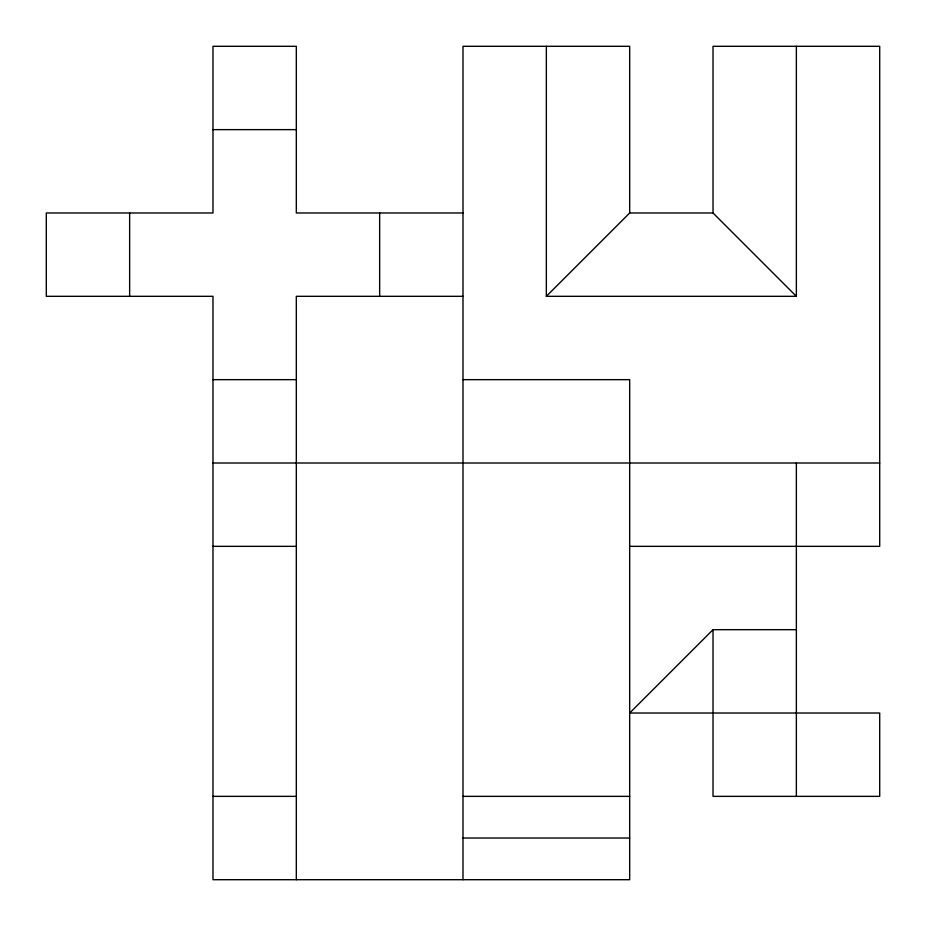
<?xml version="1.0" encoding="UTF-8"?>
<svg xmlns="http://www.w3.org/2000/svg" width="926" height="926" viewBox="0 0 926 926"><rect width="100%" height="100%" fill="white"/><g stroke="black" fill="none" stroke-linecap="round" stroke-linejoin="round"><path stroke-width="1.39" d="M796.36 46.3L796.36 296.32L546.34 296.32L629.68 212.98L629.68 46.3L463 46.3L463 879.7M713.02 629.68L629.68 713.02L879.7 713.02L879.7 796.36L713.02 796.36L713.02 629.68L796.36 629.68M212.98 129.64L296.32 129.64M463 212.98L296.32 212.98L296.32 46.3L212.98 46.3L212.98 212.98L46.3 212.98L46.3 296.32L212.98 296.32L212.98 879.7L629.68 879.7L629.68 379.66L463 379.66M629.68 212.98L713.02 212.98L796.36 296.32M463 296.32L296.32 296.32L296.32 879.7M212.98 379.66L296.32 379.66M212.98 463L879.7 463M212.98 546.34L296.32 546.34M629.68 546.34L879.7 546.34L879.7 46.3L713.02 46.3L713.02 212.98M212.98 796.36L296.32 796.36M463 796.36L629.68 796.36M463 838.03L629.68 838.03M796.36 463L796.36 796.36M546.34 46.3L546.34 296.32M379.66 212.98L379.66 296.32M129.64 212.98L129.64 296.32"/></g></svg>
